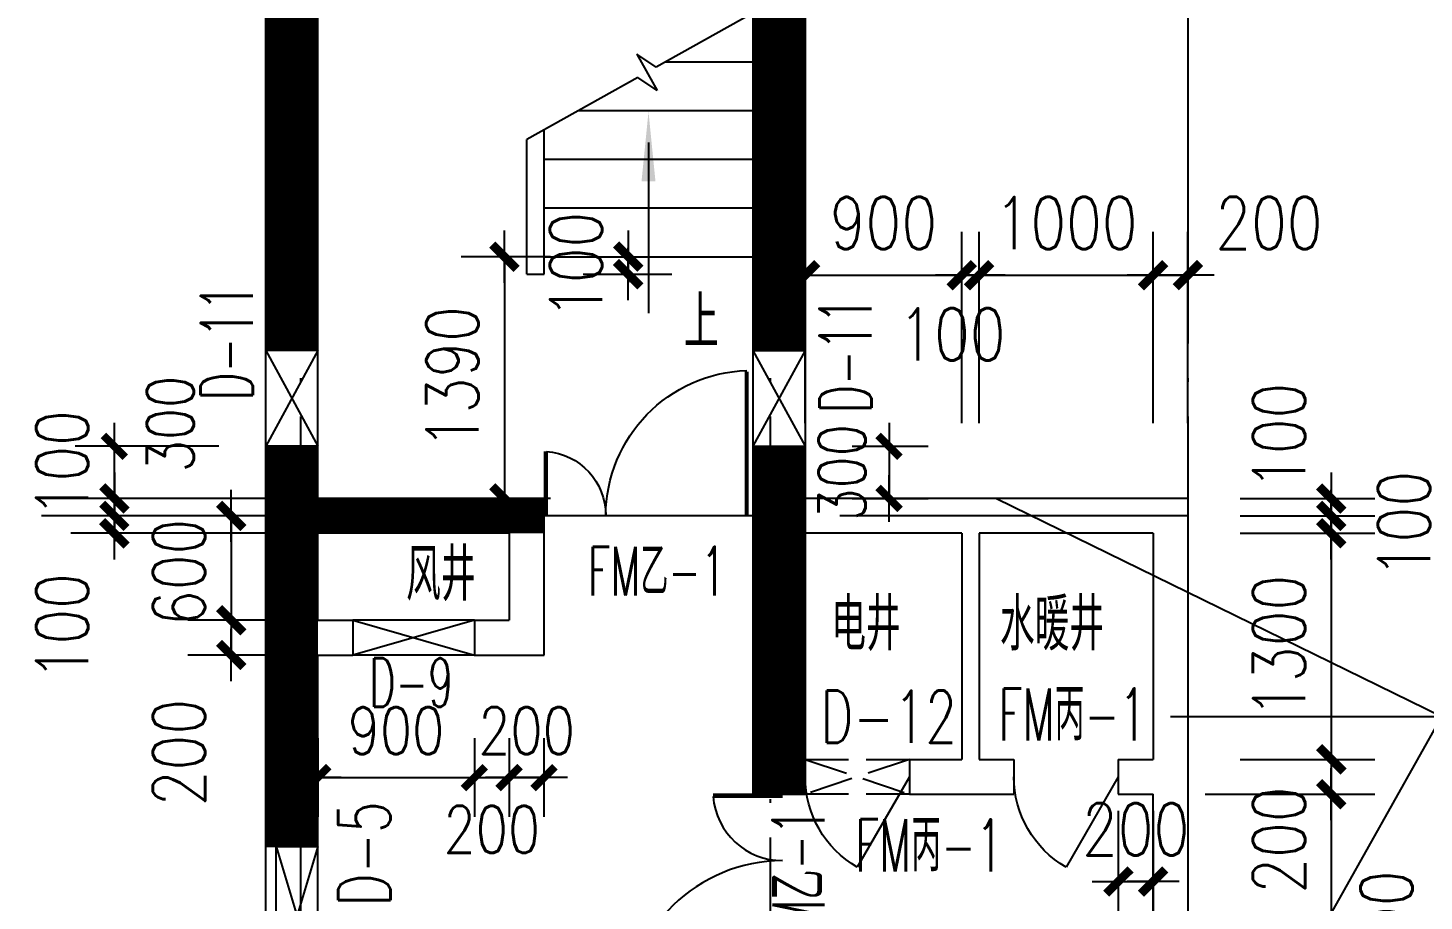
# Model space of a CAD drawing. Extents: x 634182 to 802382, y -1101880 to -864080.
# Drawn here: x 686718 to 694742, y -894491 to -889472 of the extents above; entities that cross this region are included whole.
import ezdxf
from ezdxf.enums import TextEntityAlignment as Align

# ---------------------------------------------------------------- set-up
doc = ezdxf.new("R2010")
doc.units = 0
doc.header["$LTSCALE"] = 1000
doc.header["$MEASUREMENT"] = 0
doc.linetypes.add('DASH', pattern=[0.35, 0.25, -0.1])
doc.linetypes.add('DOTE', pattern=[2.42, 2, -0.2, 0.02, -0.2])
doc.layers.get('0').update_dxf_attribs({"linetype": 'CONTINUOUS'})
doc.layers.get('DEFPOINTS').update_dxf_attribs({"linetype": 'CONTINUOUS'})
for name, color, linetype in [('DOTE', 1, 'DOTE'), ('MC', 4, 'CONTINUOUS'), ('PUB_DIM', 3, 'CONTINUOUS'), ('PUB_TEXT', 7, 'CONTINUOUS'), ('STAIR', 2, 'CONTINUOUS'), ('WALL', 191, 'CONTINUOUS'), ('WINDOW', 2, 'CONTINUOUS'), ('WINDOW_TEXT', 6, 'CONTINUOUS')]:
    doc.layers.add(name, color=color, linetype=linetype)
doc.styles.add('_Z', font='romans', dxfattribs={"width": 0.7, "bigfont": 'Z'})
doc.styles.add('DIM_FONT', font='simplex.shx', dxfattribs={"width": 0.8})
doc.styles.add('HZ_SIMPLEX', font='SIMPLEX.shx', dxfattribs={"width": 0.8, "bigfont": 'hztxt.shx'})
doc.styles.add('SIMPLEX', font='SIMPLEX.SHX')
doc.styles.add('Z', font='romans', dxfattribs={"width": 0.8, "bigfont": 'z'})
doc.dimstyles.new('DIMN', dxfattribs={"dimtxt": 300, "dimasz": 1, "dimexe": 250, "dimexo": 300, "dimgap": 150, "dimtad": 1, "dimdec": 0, "dimzin": 0, "dimdsep": 46, "dimtxsty": 'DIM_FONT', "dimblk": '_DIMX', "dimblk1": '_DIMX', "dimblk2": '_DIMX', "dimcen": 2.5, "dimclrt": 7, "dimadec": 0, "dimazin": 0, "dimtfac": 1, "dimtdec": 0, "dimtix": 1, "dimtmove": 2, "dimatfit": 3, "dimldrblk": '_DIMX', "dimfxl": 0, "dimtolj": 1, "dimtzin": 0, "dimarcsym": 0})
doc.dimstyles.new('DIMN90', dxfattribs={"dimscale": 0.9, "dimtxt": 300, "dimasz": 1, "dimexe": 250, "dimexo": 300, "dimgap": 150, "dimtad": 1, "dimdec": 0, "dimdsep": 46, "dimtxsty": 'DIM_FONT', "dimblk": '_DIMX', "dimcen": 2.5, "dimclrt": 7, "dimadec": 0, "dimazin": 0, "dimtfac": 1, "dimtdec": 0, "dimtix": 1, "dimtmove": 2, "dimatfit": 3, "dimldrblk": '_DIMX', "dimfxl": 0, "dimtolj": 1, "dimarcsym": 0})

# ---------------------------------------------------------------- blocks, each defined once
blk = doc.blocks.new('_DIMX')
blk.add_line((-150, 0), (150, 0))
at = {"const_width": 50}
blk.add_lwpolyline([(-70, -70), (70, 70)], dxfattribs=at)
blk = doc.blocks.new('*D471')
at = {"color": 0, "linetype": 'ByBlock'}
for p, q in [((688184.2, -892276.8), (687635.9, -892276.8)), ((687885.9, -892277.8), (687885.9, -892875.8)), ((688184.2, -892876.8), (687635.9, -892876.8))]:
    blk.add_line(p, q, dxfattribs=at)
at = {"layer": 'DEFPOINTS', "color": 0, "linetype": 'ByBlock'}
for p in [(688484.2, -892276.8), (687885.9, -892876.8), (688484.2, -892876.8)]:
    blk.add_point(p, dxfattribs=at)
at = {"color": 0, "linetype": 'ByBlock'}
for p, rotation in [((687885.9, -892276.8), 90), ((687885.9, -892876.8), 270)]:
    blk.add_blockref('_DIMX', p, dxfattribs=dict(at, rotation=rotation))
at = {"color": 7, "linetype": 'ByBlock', "insert": (687585.9, -892601.2), "char_height": 300, "attachment_point": 5, "rotation": 90, "style": 'DIM_FONT'}
blk.add_mtext('\\A1;600', dxfattribs=at)
blk = doc.blocks.new('*D473')
at = {"color": 0, "linetype": 'ByBlock'}
for p, q in [((688084.2, -892176.8), (686964.4, -892176.8)), ((687214.4, -892175.8), (687214.4, -892174.8)), ((687214.4, -892176.8), (687214.4, -892276.8)), ((687214.4, -892176.8), (687214.4, -892276.8)), ((688084.2, -892276.8), (686964.4, -892276.8)), ((687214.4, -892277.8), (687214.4, -892278.8))]:
    blk.add_line(p, q, dxfattribs=at)
at = {"layer": 'DEFPOINTS', "color": 0, "linetype": 'ByBlock'}
for p in [(688384.2, -892176.8), (687214.4, -892276.8), (688384.2, -892276.8)]:
    blk.add_point(p, dxfattribs=at)
at = {"color": 0, "linetype": 'ByBlock'}
for p, rotation in [((687214.4, -892176.8), 270), ((687214.4, -892276.8), 90)]:
    blk.add_blockref('_DIMX', p, dxfattribs=dict(at, rotation=rotation))
at = {"color": 7, "linetype": 'ByBlock', "insert": (686914.4, -891977.4), "char_height": 300, "attachment_point": 5, "rotation": 90, "style": 'DIM_FONT'}
blk.add_mtext('\\A1;100', dxfattribs=at)
blk = doc.blocks.new('*D474')
at = {"color": 0, "linetype": 'ByBlock'}
for p, q in [((688084.2, -892276.8), (686964.4, -892276.8)), ((687214.4, -892275.8), (687214.4, -892274.8)), ((687214.4, -892276.8), (687214.4, -892376.8)), ((687214.4, -892276.8), (687214.4, -892376.8)), ((688084.2, -892376.8), (686964.4, -892376.8)), ((687214.4, -892377.8), (687214.4, -892378.8))]:
    blk.add_line(p, q, dxfattribs=at)
at = {"layer": 'DEFPOINTS', "color": 0, "linetype": 'ByBlock'}
for p in [(688384.2, -892276.8), (687214.4, -892376.8), (688384.2, -892376.8)]:
    blk.add_point(p, dxfattribs=at)
at = {"color": 0, "linetype": 'ByBlock'}
for p, rotation in [((687214.4, -892276.8), 270), ((687214.4, -892376.8), 90)]:
    blk.add_blockref('_DIMX', p, dxfattribs=dict(at, rotation=rotation))
at = {"color": 7, "linetype": 'ByBlock', "insert": (686914.4, -892914.5), "char_height": 300, "attachment_point": 5, "rotation": 90, "style": 'DIM_FONT'}
blk.add_mtext('\\A1;100', dxfattribs=at)
blk = doc.blocks.new('*D475')
at = {"color": 0, "linetype": 'ByBlock'}
for p, q in [((687814.2, -891876.8), (686989.4, -891876.8)), ((687214.4, -892175.9), (687214.4, -891877.7)), ((687814.2, -892176.8), (686989.4, -892176.8))]:
    blk.add_line(p, q, dxfattribs=at)
at = {"layer": 'DEFPOINTS', "color": 0, "linetype": 'ByBlock'}
for p in [(687214.4, -891876.8), (688084.2, -891876.8), (688084.2, -892176.8)]:
    blk.add_point(p, dxfattribs=at)
at = {"color": 0, "linetype": 'ByBlock', "xscale": 0.9, "yscale": 0.9, "zscale": 0.9}
for p, rotation in [((687214.4, -891876.8), 90), ((687214.4, -892176.8), 270)]:
    blk.add_blockref('_DIMX', p, dxfattribs=dict(at, rotation=rotation))
at = {"color": 7, "linetype": 'ByBlock', "insert": (687535.9, -891748.8), "char_height": 270, "attachment_point": 5, "rotation": 90, "style": 'DIM_FONT'}
blk.add_mtext('\\A1;300', dxfattribs=at)
blk = doc.blocks.new('*D481')
at = {"color": 0, "linetype": 'ByBlock'}
for p, q in [((688184.2, -892876.8), (687635.9, -892876.8)), ((687885.9, -892875.8), (687885.9, -892874.8)), ((687885.9, -892876.8), (687885.9, -893076.8)), ((687885.9, -892876.8), (687885.9, -893076.8)), ((688184.2, -893076.8), (687635.9, -893076.8)), ((687885.9, -893077.8), (687885.9, -893078.8))]:
    blk.add_line(p, q, dxfattribs=at)
at = {"layer": 'DEFPOINTS', "color": 0, "linetype": 'ByBlock'}
for p in [(688484.2, -892876.8), (687885.9, -893076.8), (688484.2, -893076.8)]:
    blk.add_point(p, dxfattribs=at)
at = {"color": 0, "linetype": 'ByBlock'}
for p, rotation in [((687885.9, -892876.8), 270), ((687885.9, -893076.8), 90)]:
    blk.add_blockref('_DIMX', p, dxfattribs=dict(at, rotation=rotation))
at = {"color": 7, "linetype": 'ByBlock', "insert": (687585.9, -893637.3), "char_height": 300, "attachment_point": 5, "rotation": 90, "style": 'DIM_FONT'}
blk.add_mtext('\\A1;200', dxfattribs=at)
blk = doc.blocks.new('*D510')
at = {"color": 0, "linetype": 'ByBlock'}
for p, q in [((693684.2, -892376.8), (694458.1, -892376.8)), ((694208.1, -892377.8), (694208.1, -893675.8)), ((693684.2, -893676.8), (694458.1, -893676.8))]:
    blk.add_line(p, q, dxfattribs=at)
at = {"layer": 'DEFPOINTS', "color": 0, "linetype": 'ByBlock'}
for p in [(693384.2, -892376.8), (693384.2, -893676.8), (694208.1, -893676.8)]:
    blk.add_point(p, dxfattribs=at)
at = {"color": 0, "linetype": 'ByBlock'}
for p, rotation in [((694208.1, -892376.8), 90), ((694208.1, -893676.8), 270)]:
    blk.add_blockref('_DIMX', p, dxfattribs=dict(at, rotation=rotation))
at = {"color": 7, "linetype": 'ByBlock', "insert": (693908.1, -893026.8), "char_height": 300, "attachment_point": 5, "rotation": 90, "style": 'DIM_FONT'}
blk.add_mtext('\\A1;1300', dxfattribs=at)
blk = doc.blocks.new('_DBLK')
blk.add_line((-0.5, 0), (0, -0.866))
blk.add_arc((-0.5, 0), 1, 300, 0)
at = {"layer": 'WINDOW_TEXT', "style": 'SIMPLEX', "flags": 9}
blk.add_attdef('A', text='', height=1, dxfattribs=at).set_placement((0, 1.5), align=Align.MIDDLE)
blk = doc.blocks.new('M_A17ORW')
at = {"const_width": 0.02}
for points in [[(-0.481, -0.0014), (-0.481, -0.3084)], [(0.481, 0.0014), (0.481, -0.6906)]]:
    blk.add_lwpolyline(points, dxfattribs=at)
for centre, radius, start, end in [((-0.5008, -0.0026), 0.3067, 274.24917, 0.21013), ((0.5046, 0.0019), 0.6987, 180.27623, 268.06031)]:
    blk.add_arc(centre, radius, start, end)
blk = doc.blocks.new('*D532')
at = {"color": 0, "linetype": 'ByBlock'}
for p, q in [((688383.2, -893553.8), (688383.2, -894006.6)), ((689283.2, -893553.8), (689283.2, -894006.6)), ((688384.1, -893781.6), (689282.3, -893781.6))]:
    blk.add_line(p, q, dxfattribs=at)
at = {"layer": 'DEFPOINTS', "color": 0, "linetype": 'ByBlock'}
for p in [(688383.2, -893283.8), (689283.2, -893283.8), (689283.2, -893781.6)]:
    blk.add_point(p, dxfattribs=at)
at = {"color": 0, "linetype": 'ByBlock', "xscale": 0.9, "yscale": 0.9, "zscale": 0.9, "rotation": 180}
blk.add_blockref('_DIMX', (688383.2, -893781.6), dxfattribs=at)
at = {"color": 0, "linetype": 'ByBlock', "xscale": 0.9, "yscale": 0.9, "zscale": 0.9}
blk.add_blockref('_DIMX', (689283.2, -893781.6), dxfattribs=at)
at = {"color": 7, "linetype": 'ByBlock', "insert": (688833.2, -893511.6), "char_height": 270, "attachment_point": 5, "style": 'DIM_FONT'}
blk.add_mtext('\\A1;900', dxfattribs=at)
blk = doc.blocks.new('*D533')
at = {"color": 0, "linetype": 'ByBlock'}
for p, q in [((689483.2, -893553.8), (689483.2, -894006.6)), ((689683.2, -893553.8), (689683.2, -894006.6)), ((689482.3, -893781.6), (689481.4, -893781.6)), ((689483.2, -893781.6), (689683.2, -893781.6)), ((689684.1, -893781.6), (689685, -893781.6))]:
    blk.add_line(p, q, dxfattribs=at)
at = {"layer": 'DEFPOINTS', "color": 0, "linetype": 'ByBlock'}
for p in [(689483.2, -893283.8), (689683.2, -893283.8), (689683.2, -893781.6)]:
    blk.add_point(p, dxfattribs=at)
at = {"color": 0, "linetype": 'ByBlock', "xscale": 0.9, "yscale": 0.9, "zscale": 0.9}
blk.add_blockref('_DIMX', (689483.2, -893781.6), dxfattribs=at)
at = {"color": 0, "linetype": 'ByBlock', "xscale": 0.9, "yscale": 0.9, "zscale": 0.9, "rotation": 180}
blk.add_blockref('_DIMX', (689683.2, -893781.6), dxfattribs=at)
at = {"color": 7, "linetype": 'ByBlock', "insert": (689583.2, -893511.6), "char_height": 270, "attachment_point": 5, "style": 'DIM_FONT'}
blk.add_mtext('\\A1;200', dxfattribs=at)
blk = doc.blocks.new('*D534')
at = {"color": 0, "linetype": 'ByBlock'}
for p, q in [((689283.2, -893553.8), (689283.2, -894006.6)), ((689483.2, -893553.8), (689483.2, -894006.6)), ((689282.3, -893781.6), (689281.4, -893781.6)), ((689283.2, -893781.6), (689483.2, -893781.6)), ((689283.2, -893781.6), (689483.2, -893781.6)), ((689484.1, -893781.6), (689485, -893781.6))]:
    blk.add_line(p, q, dxfattribs=at)
at = {"layer": 'DEFPOINTS', "color": 0, "linetype": 'ByBlock'}
for p in [(689283.2, -893283.8), (689483.2, -893283.8), (689483.2, -893781.6)]:
    blk.add_point(p, dxfattribs=at)
at = {"color": 0, "linetype": 'ByBlock', "xscale": 0.9, "yscale": 0.9, "zscale": 0.9}
blk.add_blockref('_DIMX', (689283.2, -893781.6), dxfattribs=at)
at = {"color": 0, "linetype": 'ByBlock', "xscale": 0.9, "yscale": 0.9, "zscale": 0.9, "rotation": 180}
blk.add_blockref('_DIMX', (689483.2, -893781.6), dxfattribs=at)
at = {"color": 7, "linetype": 'ByBlock', "insert": (689383.7, -894079.4), "char_height": 270, "attachment_point": 5, "style": 'DIM_FONT'}
blk.add_mtext('\\A1;200', dxfattribs=at)
blk = doc.blocks.new('*D537')
at = {"color": 0, "linetype": 'ByBlock'}
for p, q in [((692984.2, -893971.5), (692984.2, -894628.9)), ((693184.2, -893971.5), (693184.2, -894628.9)), ((692983.2, -894378.9), (692982.2, -894378.9)), ((692984.2, -894378.9), (693184.2, -894378.9)), ((693185.2, -894378.9), (693186.2, -894378.9))]:
    blk.add_line(p, q, dxfattribs=at)
at = {"layer": 'DEFPOINTS', "color": 0, "linetype": 'ByBlock'}
for p in [(692984.2, -893671.5), (693184.2, -893671.5), (693184.2, -894378.9)]:
    blk.add_point(p, dxfattribs=at)
at = {"color": 0, "linetype": 'ByBlock'}
blk.add_blockref('_DIMX', (692984.2, -894378.9), dxfattribs=at)
at = {"color": 0, "linetype": 'ByBlock', "rotation": 180}
blk.add_blockref('_DIMX', (693184.2, -894378.9), dxfattribs=at)
at = {"color": 7, "linetype": 'ByBlock', "insert": (693084.2, -894078.9), "char_height": 300, "attachment_point": 5, "style": 'DIM_FONT'}
blk.add_mtext('\\A1;200', dxfattribs=at)
blk = doc.blocks.new('*D540')
at = {"color": 0, "linetype": 'ByBlock'}
for p, q in [((693484.2, -893876.8), (694458.1, -893876.8)), ((694208.1, -893877.8), (694208.1, -895575.8)), ((693484.2, -895576.8), (694458.1, -895576.8))]:
    blk.add_line(p, q, dxfattribs=at)
at = {"layer": 'DEFPOINTS', "color": 0, "linetype": 'ByBlock'}
for p in [(693184.2, -893876.8), (693184.2, -895576.8), (694208.1, -895576.8)]:
    blk.add_point(p, dxfattribs=at)
at = {"color": 0, "linetype": 'ByBlock'}
for p, rotation in [((694208.1, -893876.8), 90), ((694208.1, -895576.8), 270)]:
    blk.add_blockref('_DIMX', p, dxfattribs=dict(at, rotation=rotation))
at = {"color": 7, "linetype": 'ByBlock', "insert": (694525.8, -894726.8), "char_height": 300, "attachment_point": 5, "rotation": 90, "style": 'DIM_FONT'}
blk.add_mtext('\\A1;1700', dxfattribs=at)
blk = doc.blocks.new('*D544')
at = {"color": 0, "linetype": 'ByBlock'}
for p, q in [((693684.2, -893676.8), (694458.1, -893676.8)), ((694208.1, -893675.8), (694208.1, -893674.8)), ((694208.1, -893676.8), (694208.1, -893876.8)), ((694208.1, -893676.8), (694208.1, -893876.8)), ((693684.2, -893876.8), (694458.1, -893876.8)), ((694208.1, -893877.8), (694208.1, -893878.8))]:
    blk.add_line(p, q, dxfattribs=at)
at = {"layer": 'DEFPOINTS', "color": 0, "linetype": 'ByBlock'}
for p in [(693384.2, -893676.8), (693384.2, -893876.8), (694208.1, -893876.8)]:
    blk.add_point(p, dxfattribs=at)
at = {"color": 0, "linetype": 'ByBlock'}
for p, rotation in [((694208.1, -893676.8), 270), ((694208.1, -893876.8), 90)]:
    blk.add_blockref('_DIMX', p, dxfattribs=dict(at, rotation=rotation))
at = {"color": 7, "linetype": 'ByBlock', "insert": (693908.1, -894140.3), "char_height": 300, "attachment_point": 5, "rotation": 90, "style": 'DIM_FONT'}
blk.add_mtext('\\A1;200', dxfattribs=at)
blk = doc.blocks.new('*D565')
at = {"color": 0, "linetype": 'ByBlock'}
for p, q in [((692184.2, -891744.7), (692184.2, -890643)), ((693184.2, -891744.7), (693184.2, -890643)), ((692183.2, -890893), (692182.2, -890893)), ((692184.2, -890893), (693184.2, -890893)), ((693185.2, -890893), (693186.2, -890893))]:
    blk.add_line(p, q, dxfattribs=at)
at = {"layer": 'DEFPOINTS', "color": 0, "linetype": 'ByBlock'}
for p in [(693184.2, -890893), (692184.2, -892044.7), (693184.2, -892044.7)]:
    blk.add_point(p, dxfattribs=at)
at = {"color": 0, "linetype": 'ByBlock'}
blk.add_blockref('_DIMX', (692184.2, -890893), dxfattribs=at)
at = {"color": 0, "linetype": 'ByBlock', "rotation": 180}
blk.add_blockref('_DIMX', (693184.2, -890893), dxfattribs=at)
at = {"color": 7, "linetype": 'ByBlock', "insert": (692684.2, -890593), "char_height": 300, "attachment_point": 5, "style": 'DIM_FONT'}
blk.add_mtext('\\A1;1000', dxfattribs=at)
blk = doc.blocks.new('*D567')
at = {"color": 0, "linetype": 'ByBlock'}
for p, q in [((692084.2, -891744.7), (692084.2, -890643)), ((692184.2, -891744.7), (692184.2, -890643)), ((692083.2, -890893), (692082.2, -890893)), ((692084.2, -890893), (692184.2, -890893)), ((692084.2, -890893), (692184.2, -890893)), ((692185.2, -890893), (692186.2, -890893))]:
    blk.add_line(p, q, dxfattribs=at)
at = {"layer": 'DEFPOINTS', "color": 0, "linetype": 'ByBlock'}
for p in [(692184.2, -890893), (692084.2, -892044.7), (692184.2, -892044.7)]:
    blk.add_point(p, dxfattribs=at)
at = {"color": 0, "linetype": 'ByBlock'}
blk.add_blockref('_DIMX', (692084.2, -890893), dxfattribs=at)
at = {"color": 0, "linetype": 'ByBlock', "rotation": 180}
blk.add_blockref('_DIMX', (692184.2, -890893), dxfattribs=at)
at = {"color": 7, "linetype": 'ByBlock', "insert": (692028.2, -891232.9), "char_height": 300, "attachment_point": 5, "style": 'DIM_FONT'}
blk.add_mtext('\\A1;100', dxfattribs=at)
blk = doc.blocks.new('*D568')
at = {"color": 0, "linetype": 'ByBlock'}
for p, q in [((691184.2, -891744.7), (691184.2, -890643)), ((692084.2, -891744.7), (692084.2, -890643)), ((691183.2, -890893), (691182.2, -890893)), ((691184.2, -890893), (692084.2, -890893)), ((692085.2, -890893), (692086.2, -890893))]:
    blk.add_line(p, q, dxfattribs=at)
at = {"layer": 'DEFPOINTS', "color": 0, "linetype": 'ByBlock'}
for p in [(692084.2, -890893), (691184.2, -892044.7), (692084.2, -892044.7)]:
    blk.add_point(p, dxfattribs=at)
at = {"color": 0, "linetype": 'ByBlock'}
blk.add_blockref('_DIMX', (691184.2, -890893), dxfattribs=at)
at = {"color": 0, "linetype": 'ByBlock', "rotation": 180}
blk.add_blockref('_DIMX', (692084.2, -890893), dxfattribs=at)
at = {"color": 7, "linetype": 'ByBlock', "insert": (691634.2, -890593), "char_height": 300, "attachment_point": 5, "style": 'DIM_FONT'}
blk.add_mtext('\\A1;900', dxfattribs=at)
blk = doc.blocks.new('_ARROW')
blk.add_solid([(0, 0), (-1, 0.1), (-1, -0.1)])
blk = doc.blocks.new('*D571')
at = {"color": 0, "linetype": 'ByBlock'}
for p, q in [((691454.2, -891876.8), (691891.7, -891876.8)), ((691666.7, -891875.9), (691666.7, -891875)), ((691666.7, -891876.8), (691666.7, -892176.8)), ((691454.2, -892176.8), (691891.7, -892176.8)), ((691666.7, -892177.7), (691666.7, -892178.6))]:
    blk.add_line(p, q, dxfattribs=at)
at = {"layer": 'DEFPOINTS', "color": 0, "linetype": 'ByBlock'}
for p in [(691184.2, -891876.8), (691184.2, -892176.8), (691666.7, -892176.8)]:
    blk.add_point(p, dxfattribs=at)
at = {"color": 0, "linetype": 'ByBlock', "xscale": 0.9, "yscale": 0.9, "zscale": 0.9}
for p, rotation in [((691666.7, -891876.8), 270), ((691666.7, -892176.8), 90)]:
    blk.add_blockref('_DIMX', p, dxfattribs=dict(at, rotation=rotation))
at = {"color": 7, "linetype": 'ByBlock', "insert": (691396.7, -892026.8), "char_height": 270, "attachment_point": 5, "rotation": 90, "style": 'DIM_FONT'}
blk.add_mtext('\\A1;300', dxfattribs=at)
blk = doc.blocks.new('*D573')
at = {"color": 0, "linetype": 'ByBlock'}
for p, q in [((689720.8, -890786.8), (689206.5, -890786.8)), ((689456.5, -890787.8), (689456.5, -892175.8)), ((689720.8, -892176.8), (689206.5, -892176.8))]:
    blk.add_line(p, q, dxfattribs=at)
at = {"layer": 'DEFPOINTS', "color": 0, "linetype": 'ByBlock'}
for p in [(690020.8, -890786.8), (689456.5, -892176.8), (690020.8, -892176.8)]:
    blk.add_point(p, dxfattribs=at)
at = {"color": 0, "linetype": 'ByBlock'}
for p, rotation in [((689456.5, -890786.8), 90), ((689456.5, -892176.8), 270)]:
    blk.add_blockref('_DIMX', p, dxfattribs=dict(at, rotation=rotation))
at = {"color": 7, "linetype": 'ByBlock', "insert": (689156.5, -891481.8), "char_height": 300, "attachment_point": 5, "rotation": 90, "style": 'DIM_FONT'}
blk.add_mtext('\\A1;1390', dxfattribs=at)
blk = doc.blocks.new('*D575')
at = {"color": 0, "linetype": 'ByBlock'}
for p, q in [((689908.4, -890786.8), (690417.6, -890786.8)), ((690167.6, -890785.8), (690167.6, -890784.8)), ((690167.6, -890786.8), (690167.6, -890886.8)), ((689908.4, -890886.8), (690417.6, -890886.8)), ((690167.6, -890887.8), (690167.6, -890888.8))]:
    blk.add_line(p, q, dxfattribs=at)
at = {"layer": 'DEFPOINTS', "color": 0, "linetype": 'ByBlock'}
for p in [(689608.4, -890786.8), (689608.4, -890886.8), (690167.6, -890886.8)]:
    blk.add_point(p, dxfattribs=at)
at = {"color": 0, "linetype": 'ByBlock'}
for p, rotation in [((690167.6, -890786.8), 270), ((690167.6, -890886.8), 90)]:
    blk.add_blockref('_DIMX', p, dxfattribs=dict(at, rotation=rotation))
at = {"color": 7, "linetype": 'ByBlock', "insert": (689867.6, -890836.8), "char_height": 300, "attachment_point": 5, "rotation": 90, "style": 'DIM_FONT'}
blk.add_mtext('\\A1;100', dxfattribs=at)
blk = doc.blocks.new('*D577')
at = {"color": 0, "linetype": 'ByBlock'}
for p, q in [((693184.2, -891744.7), (693184.2, -890643)), ((693384.2, -891744.7), (693384.2, -890643)), ((693183.2, -890893), (693182.2, -890893)), ((693184.2, -890893), (693384.2, -890893)), ((693184.2, -890893), (693384.2, -890893)), ((693385.2, -890893), (693386.2, -890893))]:
    blk.add_line(p, q, dxfattribs=at)
at = {"layer": 'DEFPOINTS', "color": 0, "linetype": 'ByBlock'}
for p in [(693384.2, -890893), (693184.2, -892044.7), (693384.2, -892044.7)]:
    blk.add_point(p, dxfattribs=at)
at = {"color": 0, "linetype": 'ByBlock'}
blk.add_blockref('_DIMX', (693184.2, -890893), dxfattribs=at)
at = {"color": 0, "linetype": 'ByBlock', "rotation": 180}
blk.add_blockref('_DIMX', (693384.2, -890893), dxfattribs=at)
at = {"color": 7, "linetype": 'ByBlock', "insert": (693850.1, -890593), "char_height": 300, "attachment_point": 5, "style": 'DIM_FONT'}
blk.add_mtext('\\A1;200', dxfattribs=at)
blk = doc.blocks.new('*D578')
at = {"color": 0, "linetype": 'ByBlock'}
for p, q in [((693684.2, -892276.8), (694458.1, -892276.8)), ((694208.1, -892275.8), (694208.1, -892274.8)), ((694208.1, -892276.8), (694208.1, -892376.8)), ((694208.1, -892276.8), (694208.1, -892376.8)), ((693684.2, -892376.8), (694458.1, -892376.8)), ((694208.1, -892377.8), (694208.1, -892378.8))]:
    blk.add_line(p, q, dxfattribs=at)
at = {"layer": 'DEFPOINTS', "color": 0, "linetype": 'ByBlock'}
for p in [(693384.2, -892276.8), (693384.2, -892376.8), (694208.1, -892376.8)]:
    blk.add_point(p, dxfattribs=at)
at = {"color": 0, "linetype": 'ByBlock'}
for p, rotation in [((694208.1, -892276.8), 270), ((694208.1, -892376.8), 90)]:
    blk.add_blockref('_DIMX', p, dxfattribs=dict(at, rotation=rotation))
at = {"color": 7, "linetype": 'ByBlock', "insert": (694626.3, -892326.8), "char_height": 300, "attachment_point": 5, "rotation": 90, "style": 'DIM_FONT'}
blk.add_mtext('\\A1;100', dxfattribs=at)
blk = doc.blocks.new('*D579')
at = {"color": 0, "linetype": 'ByBlock'}
for p, q in [((693684.2, -892176.8), (694458.1, -892176.8)), ((694208.1, -892175.8), (694208.1, -892174.8)), ((694208.1, -892176.8), (694208.1, -892276.8)), ((694208.1, -892176.8), (694208.1, -892276.8)), ((693684.2, -892276.8), (694458.1, -892276.8)), ((694208.1, -892277.8), (694208.1, -892278.8))]:
    blk.add_line(p, q, dxfattribs=at)
at = {"layer": 'DEFPOINTS', "color": 0, "linetype": 'ByBlock'}
for p in [(693384.2, -892176.8), (693384.2, -892276.8), (694208.1, -892276.8)]:
    blk.add_point(p, dxfattribs=at)
at = {"color": 0, "linetype": 'ByBlock'}
for p, rotation in [((694208.1, -892176.8), 270), ((694208.1, -892276.8), 90)]:
    blk.add_blockref('_DIMX', p, dxfattribs=dict(at, rotation=rotation))
at = {"color": 7, "linetype": 'ByBlock', "insert": (693908.1, -891819.6), "char_height": 300, "attachment_point": 5, "rotation": 90, "style": 'DIM_FONT'}
blk.add_mtext('\\A1;100', dxfattribs=at)

msp = doc.modelspace()

# ---------------------------------------------------------------- linework, layer by layer
at = {"layer": 'DOTE'}
for p, q in [((688284.156, -884445.605), (688284.156, -902476.757)), ((690984.156, -884445.605), (690984.156, -902476.757)), ((693384.156, -884445.605), (693384.156, -895576.757)), ((693384.156, -892276.757), (686795.33, -892276.757))]:
    msp.add_line(p, q, dxfattribs=at)
at = {"layer": 'MC', "linetype": 'Continuous'}
for p, q in [((688384.156, -891326.757), (688084.156, -891326.757)), ((688084.156, -891326.757), (688384.156, -891876.757)), ((688384.156, -891326.757), (688084.156, -891876.757)), ((690884.156, -891326.757), (691184.156, -891326.757)), ((691184.156, -891326.757), (690884.156, -891876.757)), ((690884.156, -891326.757), (691184.156, -891876.757)), ((688384.156, -891876.757), (688084.156, -891876.757)), ((690884.156, -891876.757), (691184.156, -891876.757)), ((692284.156, -892176.757), (694844.362, -893430.603)), ((688584.156, -892876.757), (689284.156, -893076.757)), ((689284.156, -892876.757), (688584.156, -893076.757)), ((693284.475, -893430.603), (696134.543, -893430.603)), ((693698.194, -895466.53), (694844.362, -893430.603)), ((688384.156, -894176.757), (688144.156, -894976.757)), ((688144.156, -894176.757), (688384.156, -894976.757)), ((688144.156, -894176.757), (688384.156, -894176.757))]:
    msp.add_line(p, q, dxfattribs=at)
at = {"layer": 'MC', "linetype": 'DASH'}
for p, q in [((691784.156, -893676.757), (691184.156, -893876.757)), ((691184.156, -893676.757), (691784.156, -893876.757)), ((691184.156, -893676.757), (691784.156, -893676.757)), ((691784.156, -893876.757), (691184.156, -893876.757))]:
    msp.add_line(p, q, dxfattribs=at)
at = {"layer": 'MC', "linetype": 'Continuous'}
for points, const_width in [([(688234.156, -887226.757), (688234.156, -891326.757)], 300), ([(691034.156, -891326.757), (691034.184, -887226.757)], 300), ([(688234.156, -891876.757), (688234.156, -894176.757)], 300), ([(691034.156, -893876.757), (691034.156, -891876.757)], 300), ([(688384.156, -892276.757), (689684.156, -892276.757)], 200)]:
    msp.add_lwpolyline(points, dxfattribs=dict(at, const_width=const_width))
at = {"layer": 'PUB_DIM'}
msp.add_lwpolyline([(690284.156, -890130.604), (690284.156, -891111.758)], dxfattribs=at)
at = {"layer": 'STAIR'}
for p, q in [((690884.156, -889386.757), (690327.726, -889697.763)), ((690216.805, -889622.289), (690333.899, -889831.785)), ((690327.726, -889697.763), (690216.805, -889622.289)), ((690222.978, -889756.311), (689584.156, -890113.369)), ((690333.899, -889831.785), (690222.978, -889756.311))]:
    msp.add_line(p, q, dxfattribs=at)
at = {"layer": 'WALL'}
for p, q in [((688084.156, -894176.757), (688084.156, -887376.757)), ((688384.156, -892876.757), (688384.156, -887376.757)), ((690884.156, -887376.757), (690884.156, -893876.757)), ((691184.156, -887376.757), (691184.156, -893876.757)), ((689684.156, -890886.757), (689684.156, -890057.475)), ((689584.156, -890886.757), (689584.156, -890113.369)), ((689584.156, -890886.757), (689684.156, -890886.757)), ((689684.156, -892176.757), (688384.156, -892176.757)), ((689684.156, -893076.757), (689684.156, -892176.757)), ((693384.156, -892176.757), (691184.156, -892176.757)), ((693384.156, -892176.757), (693384.156, -895376.76)), ((689484.156, -892376.757), (688384.156, -892376.757)), ((689484.156, -892376.757), (689484.156, -892876.757)), ((692084.156, -892376.757), (691184.156, -892376.757)), ((692084.156, -892376.757), (692084.156, -893676.757)), ((692184.156, -892376.757), (692184.156, -893676.757)), ((693184.156, -892376.757), (692184.156, -892376.757)), ((693184.156, -892376.757), (693184.156, -893676.757)), ((688384.156, -892876.757), (688584.156, -892876.757)), ((688584.156, -892876.757), (688584.156, -893076.757)), ((689284.156, -892876.757), (689284.156, -893076.757)), ((689284.156, -892876.757), (689484.156, -892876.757)), ((688384.156, -895376.757), (688384.156, -893076.757)), ((688384.156, -893076.757), (688584.156, -893076.757)), ((689284.156, -893076.757), (689684.156, -893076.757)), ((691784.156, -893676.757), (692084.156, -893676.757)), ((691784.156, -893676.757), (691784.156, -893876.757)), ((692184.156, -893676.757), (692384.156, -893676.757)), ((692384.156, -893676.757), (692384.156, -893876.757)), ((692984.156, -893676.757), (693184.156, -893676.757)), ((692984.156, -893676.757), (692984.156, -893876.757)), ((690884.156, -893876.757), (691184.156, -893876.757)), ((691784.156, -893876.757), (692384.156, -893876.757)), ((692984.156, -893876.757), (693184.156, -893876.757)), ((693184.156, -895676.757), (693184.156, -893876.757)), ((688084.156, -895176.757), (688084.156, -894176.757)), ((688384.156, -894176.757), (688084.156, -894176.757)), ((688144.156, -894976.757), (688144.156, -894176.757))]:
    msp.add_line(p, q, dxfattribs=at)
at = {"layer": 'WINDOW'}
for p, q in [((690383.2, -889666.757), (690884.156, -889666.757)), ((689882.245, -889946.757), (690884.156, -889946.757)), ((689684.156, -890226.757), (690884.156, -890226.757)), ((689684.156, -890506.757), (690884.156, -890506.757)), ((689684.156, -890786.757), (690884.156, -890786.757)), ((689284.156, -892876.757), (688584.156, -892876.757)), ((689284.156, -893076.757), (688584.156, -893076.757))]:
    msp.add_line(p, q, dxfattribs=at)

# ---------------------------------------------------------------- block references
at = {"layer": 'PUB_DIM', "xscale": -400, "yscale": 400, "zscale": 400, "rotation": 270.0000000000001}
msp.add_blockref('_ARROW', (690284.156, -889952.789), dxfattribs=at)
at = {"layer": 'WINDOW'}
for name, p, xscale, yscale, zscale, rotation in [('M_A17ORW', (690271.315, -892276.575), -1200, 1200, 1200, 180), ('_DBLK', (691484.156, -893776.757), 600, -600, 600, 180), ('_DBLK', (692684.156, -893776.757), 600, -600, 600, 180), ('M_A17ORW', (691056.569, -894511.039), 1300, 1300, 1300, 270.0000000000001)]:
    msp.add_blockref(name, p, dxfattribs=dict(at, xscale=xscale, yscale=yscale, zscale=zscale, rotation=rotation))

# ---------------------------------------------------------------- texts
at = {"style": '_Z', "width": 0.7}
msp.add_text('风井', height=300, dxfattribs=at).set_placement((689290.233, -892613.892), align=Align.MIDDLE_RIGHT)
for s, p in [('电井', (691334.082, -893050.429)), ('水暖井', (692304.072, -893050.429))]:
    msp.add_text(s, height=300, dxfattribs=at).set_placement(p)
at = {"layer": 'MC', "linetype": 'Continuous', "style": '_Z', "width": 0.6}
for s, p in [('D-11', (687860.245, -890943.319)), ('D-11', (691416.433, -891016.295)), ('FM乙-1', (691146.058, -893956.366))]:
    msp.add_text(s, height=300, rotation=90, dxfattribs=at).set_placement(p, align=Align.MIDDLE_RIGHT)
for s, height, p in [('FM乙-1', 280, (690728.859, -892594.4)), ('D-9', 280, (689161.715, -893235.229)), ('FM丙-1', 300, (693144.931, -893418.333)), ('FM丙-1', 300, (692320.644, -894171.038))]:
    msp.add_text(s, height=height, dxfattribs=at).set_placement(p, align=Align.MIDDLE_RIGHT)
at = {"layer": 'MC', "linetype": 'Continuous', "style": 'HZ_SIMPLEX', "width": 0.7}
msp.add_text('D-12', height=300, dxfattribs=at).set_placement((691272.396, -893580.852))
msp.add_text('D-5', height=300, rotation=90, dxfattribs=at).set_placement((688801.149, -894521.831))
at = {"layer": 'PUB_TEXT', "style": 'Z', "width": 0.7}
msp.add_text('上', height=300, dxfattribs=at).set_placement((690687.493, -891161.576), align=Align.MIDDLE_RIGHT)

# ---------------------------------------------------------------- dimensions: what is measured, and where the dimension line sits
at = {"layer": 'PUB_DIM', "linetype": 'Continuous'}
for p1, p2, distance, dimstyle, picture, middle in [((691184.156, -892044.695), (692084.156, -892044.695), 1151.734, 'DIMN', '*D568', (691634.156, -890592.961)), ((692184.156, -892044.695), (693184.156, -892044.695), 1151.734, 'DIMN', '*D565', (692684.156, -890592.961)), ((689608.419, -890786.757), (689608.419, -890886.757), 559.146, 'DIMN', '*D575', (689867.564, -890836.757)), ((690020.812, -890786.757), (690020.812, -892176.757), -564.334, 'DIMN', '*D573', (689156.479, -891481.757)), ((691184.156, -891876.757), (691184.156, -892176.757), 482.543, 'DIMN90', '*D571', (691396.698, -892026.757)), ((693384.156, -892376.757), (693384.156, -893676.757), 823.978, 'DIMN', '*D510', (693908.133, -893026.757)), ((688383.156, -893283.803), (689283.156, -893283.803), -497.801, 'DIMN90', '*D532', (688833.156, -893511.604)), ((689483.156, -893283.803), (689683.156, -893283.803), -497.801, 'DIMN90', '*D533', (689583.156, -893511.604)), ((692984.156, -893671.467), (693184.156, -893671.467), -707.463, 'DIMN', '*D537', (693084.156, -894078.929))]:
    dim = msp.add_aligned_dim(p1=p1, p2=p2, distance=distance, dimstyle=dimstyle, dxfattribs=at)
    dim.commit()
    dim.dimension.update_dxf_attribs({"geometry": picture, "text_midpoint": middle})
for base, p1, p2, angle, dimstyle, picture, middle in [((693384.156, -890892.961), (693184.156, -892044.695), (693384.156, -892044.695), 0, 'DIMN', '*D577', (693850.081, -890592.961)), ((692184.156, -890892.961), (692084.156, -892044.695), (692184.156, -892044.695), 0, 'DIMN', '*D567', (692028.225, -891232.937)), ((687214.369, -891876.757), (688084.156, -892176.757), (688084.156, -891876.757), 90, 'DIMN90', '*D475', (687535.885, -891748.801)), ((694208.133, -892276.757), (693384.156, -892176.757), (693384.156, -892276.757), 270, 'DIMN', '*D579', (693908.133, -891819.632)), ((687214.369, -892276.757), (688384.156, -892176.757), (688384.156, -892276.757), 270, 'DIMN', '*D473', (686914.369, -891977.387)), ((694208.133, -892376.757), (693384.156, -892276.757), (693384.156, -892376.757), 270, 'DIMN', '*D578', (694626.334, -892326.757)), ((687214.369, -892376.757), (688384.156, -892276.757), (688384.156, -892376.757), 270, 'DIMN', '*D474', (686914.369, -892914.471)), ((687885.877, -892876.757), (688484.156, -892276.757), (688484.156, -892876.757), 270, 'DIMN', '*D471', (687585.877, -892601.173)), ((687885.877, -893076.757), (688484.156, -892876.757), (688484.156, -893076.757), 270, 'DIMN', '*D481', (687585.877, -893637.328)), ((689483.156, -893781.604), (689283.156, -893283.803), (689483.156, -893283.803), 0, 'DIMN90', '*D534', (689383.656, -894079.365)), ((694208.133, -893876.757), (693384.156, -893676.757), (693384.156, -893876.757), 270, 'DIMN', '*D544', (693908.133, -894140.308)), ((694208.133, -895576.757), (693184.156, -893876.757), (693184.156, -895576.757), 270, 'DIMN', '*D540', (694525.839, -894726.757))]:
    dim = msp.add_linear_dim(base=base, p1=p1, p2=p2, angle=angle, dimstyle=dimstyle, dxfattribs=at)
    dim.commit()
    dim.dimension.update_dxf_attribs({"geometry": picture, "text_midpoint": middle, "dimtype": 129})

doc.saveas('drawing.dxf')
